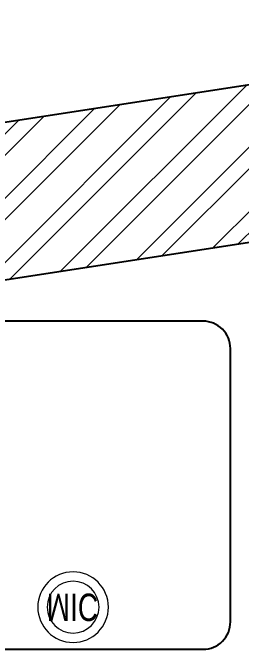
# Model space of a CAD drawing. Header units: feet. Extents: x 3377652 to 3393326, y -5469637 to -5455426.
# Drawn here: x 3390851 to 3391269, y -5461972 to -5460808 of the extents above; entities that cross this region are included whole.
import ezdxf

# ---------------------------------------------------------------- set-up
doc = ezdxf.new("R2010")
doc.units = ezdxf.units.FT
doc.header["$LTSCALE"] = 33
doc.header["$MEASUREMENT"] = 0
doc.layers.add('A-WALL', color=1, linetype='Continuous')
doc.layers.add('PDF_Geometry', color=7, linetype='Continuous')
for name, color, linetype, lineweight in [('LENS-FURNITURE', 13, 'Continuous', 9), ('LENS_DIMENSION', 193, 'Continuous', 0), ('LK-EQPMT', 3, 'Continuous', 18), ('LN-HATCH', 251, 'Continuous', 0)]:
    doc.layers.add(name, color=color, linetype=linetype, lineweight=lineweight)
doc.styles.get("Standard").update_dxf_attribs({"font": 'GILC____.TTF'})

# ---------------------------------------------------------------- blocks, each defined once
blk = doc.blocks.new('A$Cf9dbe60f')
at = {"layer": 'LN-HATCH'}
h = blk.add_hatch(dxfattribs=at)
h.set_pattern_fill('ANSI32', color=256, scale=222)
h.set_pattern_definition([(45, (-2882150.928722682, 5465166.899235163), (-58.86663953378008, 58.86663953378008), []), (45, (-2882111.684296392, 5465166.899235163), (-58.86663953378008, 58.86663953378008), [])])
h.paths.add_polyline_path([(-6059.248760584742, 8078.361351331697), (-6059.248760584742, 7790.000000000931), (-1351.573069495149, 8515.15832672827), (-1394.96200238727, 8796.836157774553)])
h.paths.add_polyline_path([(-10227.9434733279, 10484.80754974298), (-10227.9434733279, 10298.18907699547), (-6839.248760584742, 7790.000000000931), (-6839.248760584742, 7976.618472748436)])
at = {"layer": 'A-WALL'}
for p, q in [((-1394.96200238727, 8796.836157774553), (-6059.248760584742, 8078.361351331697)), ((-1351.573069495149, 8515.15832672827), (-6059.248760584742, 7790.000000000931))]:
    blk.add_line(p, q, dxfattribs=at)
blk = doc.blocks.new('MOROTISED TABLE-TRIAL SET 950x600')
at = {"layer": 'PDF_Geometry', "lineweight": 25}
blk.add_lwpolyline([(415.5923622683621, 2.18279e-11), (550.0003704861738, 2.18279e-11, 0.4142524001247118), (599.9958994225599, 50.00260162355697), (599.9958994225599, 899.9973678589085, 0.4142518501714829), (550.0003704861738, 950.0000000000218), (50.00260613718999, 950.0000000000218, 0.4142929195148918), (4.605390131e-07, 899.9973678589085), (4.605390131e-07, 50.00260162355697, 0.414163635492108), (50.00260613718999, 2.18279e-11), (415.5923622683621, 2.18279e-11)], format="xyb", dxfattribs=at)
blk = doc.blocks.new('MIC')
at = {"layer": 'LK-EQPMT', "ltscale": 12}
for radius in [64.54701859105262, 47.40596281792385]:
    blk.add_circle((234.5401449967176, 64.54701859102352), radius, dxfattribs=at)
at = {"layer": 'LK-EQPMT', "ltscale": 12, "insert": (233.2398255821317, 64.46170233917655), "char_height": 50, "attachment_point": 5}
blk.add_mtext_dynamic_manual_height_columns('MIC', width=466.4796511627907, gutter_width=12.5, heights=[0], dxfattribs=at)

msp = doc.modelspace()

# ---------------------------------------------------------------- block references
at = {"xscale": -1, "rotation": 180}
msp.add_blockref('MIC', (3390726.498277408, -5461830.575010033), dxfattribs=at)
at = {"layer": 'LENS-FURNITURE', "rotation": 270}
msp.add_blockref('MOROTISED TABLE-TRIAL SET 950x600', (3390298.7411912, -5461372.140999706), dxfattribs=at)
at = {"layer": 'LENS_DIMENSION'}
msp.add_blockref('A$Cf9dbe60f', (3393326.104044102, -5469636.979295448), dxfattribs=at)

doc.saveas('drawing.dxf')
